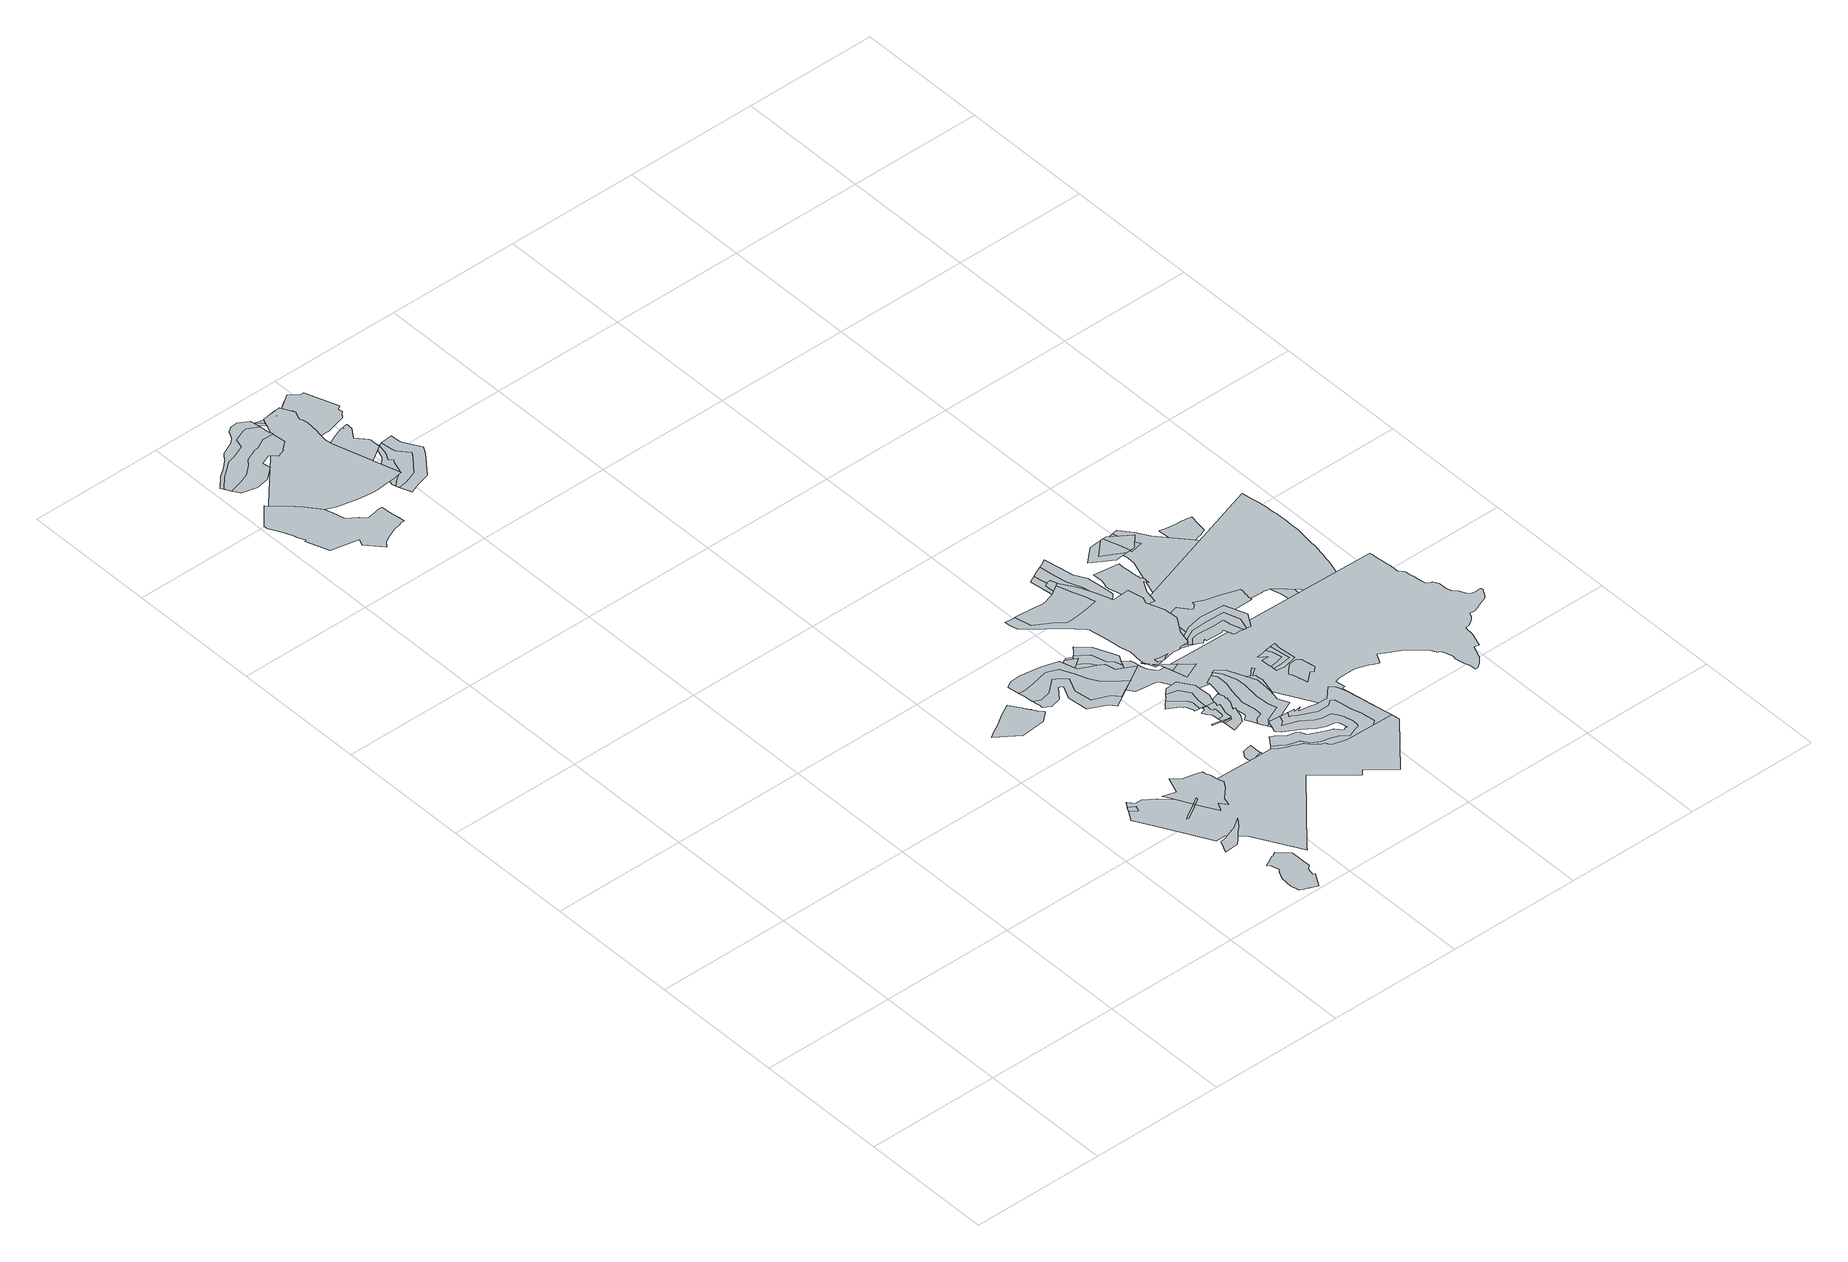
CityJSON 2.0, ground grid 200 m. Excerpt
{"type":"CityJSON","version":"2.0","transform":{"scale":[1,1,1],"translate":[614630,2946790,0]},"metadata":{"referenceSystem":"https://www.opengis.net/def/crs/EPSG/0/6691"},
"CityObjects":{
"object1":{"type":"GenericCityObject","attributes":{"prefecture":"13","disasterType":"1","areaType":"1","zoneNumber":"421002-K006","zoneName":"母島","status":"0"},"geometry":[{"type":"MultiSurface","lod":"1","boundaries":[[[0,1,2,3,4,5,6,7,8,9,10,11,12,13,14,15,16,17,18,19,20,21,22,23,24,25,26,27,28,29,30,31,32,33,34,35,36,37,38,39,40]]]}]},
"object2":{"type":"GenericCityObject","attributes":{"prefecture":"13","disasterType":"1","areaType":"2","zoneNumber":"421002-K006","zoneName":"母島","status":"0"},"geometry":[{"type":"MultiSurface","lod":"1","boundaries":[[[41,42,43,44,45,46,47,48,49,29,50,51,52,53,54,55,56,57,58,59,60,61,62,63,10,64,65,66,67,68]]]}]},
"object3":{"type":"GenericCityObject","attributes":{"prefecture":"13","disasterType":"1","areaType":"2","zoneNumber":"421002-K001","zoneName":"母島","status":"0"},"geometry":[{"type":"MultiSurface","lod":"1","boundaries":[[[69,70,71,72,73,74,75,76,77,78,79,80,81,82,83,84,85,86,87,88,89,90,91,92]]]}]},
"object4":{"type":"GenericCityObject","attributes":{"prefecture":"13","disasterType":"1","areaType":"1","zoneNumber":"421002-K001","zoneName":"母島","status":"0"},"geometry":[{"type":"MultiSurface","lod":"1","boundaries":[[[93,94,95,96,80,81,97,98,99,100,101,102,103,104,105,106,92,69,107,108,109,110,111,112,113,114,115]]]}]},
"object5":{"type":"GenericCityObject","attributes":{"prefecture":"13","disasterType":"2","areaType":"1","zoneNumber":"421002-D001","zoneName":"母島","status":"0"},"geometry":[{"type":"MultiSurface","lod":"1","boundaries":[[[116,117,118,119,120,121,122,123,124,125,126,127,128,129,130,131,132,133,134,135,136,137,138,139,140,141,142,143,144,145,146,147,148,149,150]]]}]},
"object6":{"type":"GenericCityObject","attributes":{"prefecture":"13","disasterType":"2","areaType":"2","zoneNumber":"421002-D002","zoneName":"母島","status":"0"},"geometry":[{"type":"MultiSurface","lod":"1","boundaries":[[[151,152,153,154,155]]]}]},
"object7":{"type":"GenericCityObject","attributes":{"prefecture":"13","disasterType":"1","areaType":"1","zoneNumber":"421002-K012","zoneName":"母島","status":"0"},"geometry":[{"type":"MultiSurface","lod":"1","boundaries":[[[156,157,158,159,160,161,162,163,164,165,166,167,168,169,170,171,172,173,174,175,176,177]]]}]},
"object8":{"type":"GenericCityObject","attributes":{"prefecture":"13","disasterType":"1","areaType":"2","zoneNumber":"421002-K012","zoneName":"母島","status":"0"},"geometry":[{"type":"MultiSurface","lod":"1","boundaries":[[[178,179,180,181,182,161,162,183,184,185,186,187,174,188,189]]]}]},
"object9":{"type":"GenericCityObject","attributes":{"prefecture":"13","disasterType":"1","areaType":"1","zoneNumber":"421002-K013","zoneName":"母島","status":"0"},"geometry":[{"type":"MultiSurface","lod":"1","boundaries":[[[190,191,192,193,194,195,196,197,198,199,200,201]]]}]},
"object10":{"type":"GenericCityObject","attributes":{"prefecture":"13","disasterType":"1","areaType":"2","zoneNumber":"421002-K013","zoneName":"母島","status":"0"},"geometry":[{"type":"MultiSurface","lod":"1","boundaries":[[[191,192,202,203,204,197,205,206,207]]]}]},
"object11":{"type":"GenericCityObject","attributes":{"prefecture":"13","disasterType":"1","areaType":"1","zoneNumber":"421002-K014","zoneName":"母島","status":"0"},"geometry":[{"type":"MultiSurface","lod":"1","boundaries":[[[208,209,210,211,212,213,214,215,216,217,218]]]}]},
"object12":{"type":"GenericCityObject","attributes":{"prefecture":"13","disasterType":"1","areaType":"2","zoneNumber":"421002-K014","zoneName":"母島","status":"0"},"geometry":[{"type":"MultiSurface","lod":"1","boundaries":[[[210,219,220,213,221,222,209]]]}]},
"object13":{"type":"GenericCityObject","attributes":{"prefecture":"13","disasterType":"1","areaType":"1","zoneNumber":"421002-K004","zoneName":"母島","status":"0"},"geometry":[{"type":"MultiSurface","lod":"1","boundaries":[[[223,224,225,226,227,228,229,230,231,232,233,234,235,236,237,238,239,240,241,242,243,244,245,246,247]]]}]},
"object14":{"type":"GenericCityObject","attributes":{"prefecture":"13","disasterType":"1","areaType":"2","zoneNumber":"421002-K002","zoneName":"母島","status":"0"},"geometry":[{"type":"MultiSurface","lod":"1","boundaries":[[[248,249,250,251,252,253]]]}]},
"object15":{"type":"GenericCityObject","attributes":{"prefecture":"13","disasterType":"1","areaType":"1","zoneNumber":"421002-K002","zoneName":"母島","status":"0"},"geometry":[{"type":"MultiSurface","lod":"1","boundaries":[[[254,251,255,256,257,258,259,248,260]]]}]},
"object16":{"type":"GenericCityObject","attributes":{"prefecture":"13","disasterType":"2","areaType":"2","zoneNumber":"421002-D001","zoneName":"母島","status":"0"},"geometry":[{"type":"MultiSurface","lod":"1","boundaries":[[[261,262,263,264,265,266,267,268,269,270,271]]]}]},
"object17":{"type":"GenericCityObject","attributes":{"prefecture":"13","disasterType":"1","areaType":"2","zoneNumber":"421002-K004","zoneName":"母島","status":"0"},"geometry":[{"type":"MultiSurface","lod":"1","boundaries":[[[246,272,273,274,275,276,277,237,238,278,279,280,281,282,245]]]}]},
"object18":{"type":"GenericCityObject","attributes":{"prefecture":"13","disasterType":"1","areaType":"1","zoneNumber":"421002-K007","zoneName":"母島","status":"0"},"geometry":[{"type":"MultiSurface","lod":"1","boundaries":[[[283,284,285,286,287,288,289,290,291,292,293,294,295,296]]]}]},
"object19":{"type":"GenericCityObject","attributes":{"prefecture":"13","disasterType":"1","areaType":"2","zoneNumber":"421002-K007","zoneName":"母島","status":"0"},"geometry":[{"type":"MultiSurface","lod":"1","boundaries":[[[286,287,297,298,299,300,290,291,301,302,303,304]]]}]},
"object20":{"type":"GenericCityObject","attributes":{"prefecture":"13","disasterType":"1","areaType":"2","zoneNumber":"421002-K005","zoneName":"母島","status":"0"},"geometry":[{"type":"MultiSurface","lod":"1","boundaries":[[[305,306,307,308,309,310,311,312,313,314,315,316,317,318,319,320,321,322]]]}]},
"object21":{"type":"GenericCityObject","attributes":{"prefecture":"13","disasterType":"1","areaType":"1","zoneNumber":"421002-K015","zoneName":"母島","status":"0"},"geometry":[{"type":"MultiSurface","lod":"1","boundaries":[[[323,324,325,326,327,328,329,330,331,332,333,334,335,336,337,338,339,340,341,342]]]}]},
"object22":{"type":"GenericCityObject","attributes":{"prefecture":"13","disasterType":"1","areaType":"2","zoneNumber":"421002-K015","zoneName":"母島","status":"0"},"geometry":[{"type":"MultiSurface","lod":"1","boundaries":[[[343,344,345,346,331,332,347,348,349,350,351,352,353,354]]]}]},
"object23":{"type":"GenericCityObject","attributes":{"prefecture":"13","disasterType":"1","areaType":"1","zoneNumber":"421002-K005","zoneName":"母島","status":"0"},"geometry":[{"type":"MultiSurface","lod":"1","boundaries":[[[355,356,357,358,310,311,359,360,361,362,363,364,365,366,367,368,320,321,369,370,371,372,373,374,375,376]]]}]},
"object24":{"type":"GenericCityObject","attributes":{"prefecture":"13","disasterType":"1","areaType":"1","zoneNumber":"421002-K003","zoneName":"母島","status":"0"},"geometry":[{"type":"MultiSurface","lod":"1","boundaries":[[[377,378,379,380,381,382,383,384,385,386,387,388,389,390,391,392,393,394,395,396,397,398,399,400,401,402,403,404]]]}]},
"object25":{"type":"GenericCityObject","attributes":{"prefecture":"13","disasterType":"1","areaType":"2","zoneNumber":"421002-K003","zoneName":"母島","status":"0"},"geometry":[{"type":"MultiSurface","lod":"1","boundaries":[[[405,406,407,408,392,393,409,410,411,412,413,414,401,415,416,417]]]}]},
"object26":{"type":"GenericCityObject","attributes":{"prefecture":"13","disasterType":"2","areaType":"1","zoneNumber":"421002-D002","zoneName":"母島","status":"0"},"geometry":[{"type":"MultiSurface","lod":"1","boundaries":[[[418,419,420,421,422,423,424,425,426,427,428,429,430,431,432,433,434,435,436,437,438,439,440,441,442,443,444,445,446,447,448,449,450,451,452,453,454,455,456]]]}]},
"object27":{"type":"GenericCityObject","attributes":{"prefecture":"13","disasterType":"1","areaType":"2","zoneNumber":"421002-K008","zoneName":"母島","status":"0"},"geometry":[{"type":"MultiSurface","lod":"1","boundaries":[[[457,458,459,460,461,462,463,464,465,466,467,468,469,470,471,472,473,474,475,476,477,478,479,480]]]}]},
"object28":{"type":"GenericCityObject","attributes":{"prefecture":"13","disasterType":"1","areaType":"2","zoneNumber":"421002-K016","zoneName":"母島","status":"0"},"geometry":[{"type":"MultiSurface","lod":"1","boundaries":[[[481,482,483,484,485,486,487,488]]]}]},
"object29":{"type":"GenericCityObject","attributes":{"prefecture":"13","disasterType":"1","areaType":"1","zoneNumber":"421002-K016","zoneName":"母島","status":"0"},"geometry":[{"type":"MultiSurface","lod":"1","boundaries":[[[482,489,490,491,492,493,494,495,485,486,496,497,498,481]]]}]},
"object30":{"type":"GenericCityObject","attributes":{"prefecture":"13","disasterType":"1","areaType":"1","zoneNumber":"421002-K008","zoneName":"母島","status":"0"},"geometry":[{"type":"MultiSurface","lod":"1","boundaries":[[[499,500,501,502,503,461,462,504,505,506,507,508,509,510,511,512,513,514,515,516,473,474,517,518,519,520,521]]]}]},
"object31":{"type":"GenericCityObject","attributes":{"prefecture":"13","disasterType":"2","areaType":"2","zoneNumber":"421002-D003","zoneName":"母島","status":"0"},"geometry":[{"type":"MultiSurface","lod":"1","boundaries":[[[522,523,524,525,526]]]}]},
"object32":{"type":"GenericCityObject","attributes":{"prefecture":"13","disasterType":"1","areaType":"1","zoneNumber":"421002-K021","zoneName":"母島","status":"0"},"geometry":[{"type":"MultiSurface","lod":"1","boundaries":[[[527,528,529,530,531,532,533,534,535,536,537]]]}]},
"object33":{"type":"GenericCityObject","attributes":{"prefecture":"13","disasterType":"1","areaType":"2","zoneNumber":"421002-K021","zoneName":"母島","status":"0"},"geometry":[{"type":"MultiSurface","lod":"1","boundaries":[[[528,538,539,534,535,540,527]]]}]},
"object34":{"type":"GenericCityObject","attributes":{"prefecture":"13","disasterType":"1","areaType":"2","zoneNumber":"421002-K023","zoneName":"母島","status":"0"},"geometry":[{"type":"MultiSurface","lod":"1","boundaries":[[[541,542,543,544,545,546,547,548,549,550,551,552,553,554]]]}]},
"object35":{"type":"GenericCityObject","attributes":{"prefecture":"13","disasterType":"1","areaType":"2","zoneNumber":"421002-K009","zoneName":"母島","status":"0"},"geometry":[{"type":"MultiSurface","lod":"1","boundaries":[[[555,556,557,558,559,560,561,562,563,564,565,566,567]]]}]},
"object36":{"type":"GenericCityObject","attributes":{"prefecture":"13","disasterType":"1","areaType":"1","zoneNumber":"421002-K023","zoneName":"母島","status":"0"},"geometry":[{"type":"MultiSurface","lod":"1","boundaries":[[[568,569,570,571,572,573,574,575,551,552,576,577,578,579,580,544,545,581,582,583]]]}]},
"object37":{"type":"GenericCityObject","attributes":{"prefecture":"13","disasterType":"1","areaType":"1","zoneNumber":"421002-K009","zoneName":"母島","status":"0"},"geometry":[{"type":"MultiSurface","lod":"1","boundaries":[[[560,561,584,585,586,587,588,567,589,590,591,592,593,594]]]}]},
"object38":{"type":"GenericCityObject","attributes":{"prefecture":"13","disasterType":"1","areaType":"2","zoneNumber":"421002-K022","zoneName":"母島","status":"0"},"geometry":[{"type":"MultiSurface","lod":"1","boundaries":[[[595,551,596,597,598,599,600,601,602,603,604,605,606,528,607,608,609,610,611,612,613,614,615,616,617,618]]]}]},
"object39":{"type":"GenericCityObject","attributes":{"prefecture":"13","disasterType":"1","areaType":"1","zoneNumber":"421002-K022","zoneName":"母島","status":"0"},"geometry":[{"type":"MultiSurface","lod":"1","boundaries":[[[619,620,621,622,623,624,625,626,528,607,627,628,629,630,631,632,633,634,635,636,637,616,638,595,551,639,640,641,642]]]}]},
"object40":{"type":"GenericCityObject","attributes":{"prefecture":"13","disasterType":"1","areaType":"2","zoneNumber":"421002-K017","zoneName":"母島","status":"0"},"geometry":[{"type":"MultiSurface","lod":"1","boundaries":[[[643,644,645,646,647,648,649,650,651,652,653,654,655,656,657,658,659,660,661,662,663,664,665,666,667,668,669,670,671,672,673,674,675,676,677,678,679,680,681,682,683,684,685,686,687,688,689,690,691,692,693,694,695,696]]]}]},
"object41":{"type":"GenericCityObject","attributes":{"prefecture":"13","disasterType":"1","areaType":"1","zoneNumber":"421002-K017","zoneName":"母島","status":"0"},"geometry":[{"type":"MultiSurface","lod":"1","boundaries":[[[697,698,699,700,701,702,703,704,649,650,705,706,707,708,709,710,711,712,713,714,715,716,717,718,719,720,721,722,723,724,725,726,727,728,729,730,731,732,733,734,675,735,736,737,738,739,740,741,742,743,744,745,746,747,748,749,750,751,752,753,754,755,756]]]}]},
"object42":{"type":"GenericCityObject","attributes":{"prefecture":"13","disasterType":"1","areaType":"2","zoneNumber":"421002-K018","zoneName":"母島","status":"0"},"geometry":[{"type":"MultiSurface","lod":"1","boundaries":[[[757,758,759,760,761,762,763,764,765,766,767,768,769,770,771,772,773,774,775,776,777,778,779]]]}]},
"object43":{"type":"GenericCityObject","attributes":{"prefecture":"13","disasterType":"1","areaType":"2","zoneNumber":"421002-K029","zoneName":"母島","status":"0"},"geometry":[{"type":"MultiSurface","lod":"1","boundaries":[[[780,781,782,783,784,785,786,787,788,789,790,791,792]]]}]},
"object44":{"type":"GenericCityObject","attributes":{"prefecture":"13","disasterType":"1","areaType":"1","zoneNumber":"421002-K029","zoneName":"母島","status":"0"},"geometry":[{"type":"MultiSurface","lod":"1","boundaries":[[[780,781,782,793,794,795,796,797,793,785,786,787,788,789,790,798,799]]]}]},
"object45":{"type":"GenericCityObject","attributes":{"prefecture":"13","disasterType":"1","areaType":"1","zoneNumber":"421002-K018","zoneName":"母島","status":"0"},"geometry":[{"type":"MultiSurface","lod":"1","boundaries":[[[800,801,802,803,765,766,804,805,806,807,808,809,810,811,812,813,814,815,816,776,777,817,818,819,820,821,822]]]}]},
"object46":{"type":"GenericCityObject","attributes":{"prefecture":"13","disasterType":"1","areaType":"2","zoneNumber":"421002-K010","zoneName":"-","status":"0"},"geometry":[{"type":"MultiSurface","lod":"1","boundaries":[[[823,824,825,826,827,828,829,830,831]]]}]},
"object47":{"type":"GenericCityObject","attributes":{"prefecture":"13","disasterType":"1","areaType":"2","zoneNumber":"421002-K010","zoneName":"-","status":"0"},"geometry":[{"type":"MultiSurface","lod":"1","boundaries":[[[832,833,834,835,836,837,838,839,840,841,842,843,844,845,846,847,848,849,850,851]]]}]},
"object48":{"type":"GenericCityObject","attributes":{"prefecture":"13","disasterType":"1","areaType":"1","zoneNumber":"421002-K010","zoneName":"-","status":"0"},"geometry":[{"type":"MultiSurface","lod":"1","boundaries":[[[852,853,854,855,830,831,856,857,858,859,860,861,862,863,864,865,866,867,868,869,870,871,872,873,874,851,832,833,834,835,836,837,875,876,877,878,879,880,881,882,883,884,885,886,887,888,889,890,891]]]}]},
"object49":{"type":"GenericCityObject","attributes":{"prefecture":"13","disasterType":"1","areaType":"1","zoneNumber":"421002-K019","zoneName":"母島","status":"0"},"geometry":[{"type":"MultiSurface","lod":"1","boundaries":[[[892,893,894,895,896,897,898,899,900,901,902,903,904,905,906,907]]]}]},
"object50":{"type":"GenericCityObject","attributes":{"prefecture":"13","disasterType":"1","areaType":"2","zoneNumber":"421002-K019","zoneName":"母島","status":"0"},"geometry":[{"type":"MultiSurface","lod":"1","boundaries":[[[908,909,910,911,912,913,914,915,904,916,917]]]}]},
"object51":{"type":"GenericCityObject","attributes":{"prefecture":"13","disasterType":"1","areaType":"2","zoneNumber":"421002-K020","zoneName":"母島","status":"0"},"geometry":[{"type":"MultiSurface","lod":"1","boundaries":[[[909,918,919,920,921,922,923,924]]]}]},
"object52":{"type":"GenericCityObject","attributes":{"prefecture":"13","disasterType":"1","areaType":"1","zoneNumber":"421002-K020","zoneName":"母島","status":"0"},"geometry":[{"type":"MultiSurface","lod":"1","boundaries":[[[909,925,926,927,928,929,930,920,921,931,932,924]]]}]},
"object53":{"type":"GenericCityObject","attributes":{"prefecture":"13","disasterType":"2","areaType":"2","zoneNumber":"421002-D004","zoneName":"母島","status":"0"},"geometry":[{"type":"MultiSurface","lod":"1","boundaries":[[[933,934,935,936,937,938,939,940,941,942,943,944,945]]]}]},
"object54":{"type":"GenericCityObject","attributes":{"prefecture":"13","disasterType":"1","areaType":"2","zoneNumber":"421002-K011","zoneName":"母島","status":"0"},"geometry":[{"type":"MultiSurface","lod":"1","boundaries":[[[946,947,948,949,950,951,952,953,954,955,956,957,958,959,960,961]]]}]},
"object55":{"type":"GenericCityObject","attributes":{"prefecture":"13","disasterType":"1","areaType":"1","zoneNumber":"421002-K011","zoneName":"母島","status":"0"},"geometry":[{"type":"MultiSurface","lod":"1","boundaries":[[[962,963,964,965,966,967,968,969,961,946,970,971,972,973,974,975,976,977,978,979,980,953,954,981]]]}]},
"object56":{"type":"GenericCityObject","attributes":{"prefecture":"13","disasterType":"1","areaType":"1","zoneNumber":"421002-K024","zoneName":"母島","status":"0"},"geometry":[{"type":"MultiSurface","lod":"1","boundaries":[[[982,983,984,985,986,987,988,989,990,991,992,993,994,995,996,997,998,999,1000,1001]]]}]},
"object57":{"type":"GenericCityObject","attributes":{"prefecture":"13","disasterType":"1","areaType":"2","zoneNumber":"421002-K024","zoneName":"母島","status":"0"},"geometry":[{"type":"MultiSurface","lod":"1","boundaries":[[[991,992,1002,1003,1004,985,1005,1006,1007,1008]]]}]},
"object58":{"type":"GenericCityObject","attributes":{"prefecture":"13","disasterType":"1","areaType":"2","zoneNumber":"421002-K025","zoneName":"母島","status":"0"},"geometry":[{"type":"MultiSurface","lod":"1","boundaries":[[[1009,1010,1011,1012,1013,1014,1015,1016,1017,1018,1019,1020,1021]]]}]},
"object59":{"type":"GenericCityObject","attributes":{"prefecture":"13","disasterType":"1","areaType":"1","zoneNumber":"421002-K025","zoneName":"母島","status":"0"},"geometry":[{"type":"MultiSurface","lod":"1","boundaries":[[[1022,1011,1012,1023,1024,1025,1026,1027,1028,1029,1017,1018,1030,1031,1032,1033]]]}]},
"object60":{"type":"GenericCityObject","attributes":{"prefecture":"13","disasterType":"1","areaType":"2","zoneNumber":"421002-K027","zoneName":"母島","status":"0"},"geometry":[{"type":"MultiSurface","lod":"1","boundaries":[[[1034,1035,1036,1037,1038,1039,1040,1041,1042,1043,1044,1045,1046,1047]]]}]},
"object61":{"type":"GenericCityObject","attributes":{"prefecture":"13","disasterType":"1","areaType":"1","zoneNumber":"421002-K027","zoneName":"母島","status":"0"},"geometry":[{"type":"MultiSurface","lod":"1","boundaries":[[[1048,1049,1050,1051,1052,1038,1053,1054,1055,1056,1057,1058,1059,1060,1061,1062,1044,1063,1064,1065,1066]]]}]},
"object62":{"type":"GenericCityObject","attributes":{"prefecture":"13","disasterType":"1","areaType":"1","zoneNumber":"421002-K030","zoneName":"母島","status":"0"},"geometry":[{"type":"MultiSurface","lod":"1","boundaries":[[[1067,1068,1069,1070,1071,1072,1073,1074,1075,1076,1077,1078,1079,1080,1081,1082,1083,1084,1085,1086,1087,1088,1089,1090,1091,1092,1093,1094,1095,1096,1097]]]}]},
"object63":{"type":"GenericCityObject","attributes":{"prefecture":"13","disasterType":"1","areaType":"2","zoneNumber":"421002-K030","zoneName":"母島","status":"0"},"geometry":[{"type":"MultiSurface","lod":"1","boundaries":[[[1098,1099,1092,1093,1100,1101,1102,1103,1083,1104,1105]]]}]},
"object64":{"type":"GenericCityObject","attributes":{"prefecture":"13","disasterType":"2","areaType":"1","zoneNumber":"421002-D003","zoneName":"母島","status":"0"},"geometry":[{"type":"MultiSurface","lod":"1","boundaries":[[[1106,1107,1108,1109,1110,1111,1112,1113,1114,1115,1116,1117,1118,1119,1120,1121,1122,1123,1124,1125,1126,1127,1128,1129,1130,1131,1132,1133,1134,1135,1136,1137,1138,1139,1140,1141,1142,1143,1144,1145,1146,1147,1148,1149,1150,1151,1152,1153,1154,1155,1156,1157,1158,1159,1160,1161,1162,1163,1164,1165,1166,1167,1168,1169,1170,1171,1172,1173,1174,1175,1176,1177,1178,1179,1180,1181,1182,1183,1184,1185,1186,1187,1188,1189,1190,1191,1192,1193,1194,1195,1196,1197,1198,1199,1200,1201,1202,1203,1204,1205,1206,1207,1208,1209,1210,1211,1212,558,1213,1214,1215,1216,1217,1218,1219,1220,1221,1222,1223,1224,1225,1226,1227,1228,1229,1230,1231,1232,1233,423]]]}]},
"object65":{"type":"GenericCityObject","attributes":{"prefecture":"13","disasterType":"1","areaType":"1","zoneNumber":"421002-K028","zoneName":"母島","status":"0"},"geometry":[{"type":"MultiSurface","lod":"1","boundaries":[[[1234,1235,1236,1237,1238,1239,1240,1241,1242,1243,1244,1245,1246,1247,1248,1249,1250,1251,1252,1253,1254]]]}]},
"object66":{"type":"GenericCityObject","attributes":{"prefecture":"13","disasterType":"1","areaType":"2","zoneNumber":"421002-K031","zoneName":"母島","status":"0"},"geometry":[{"type":"MultiSurface","lod":"1","boundaries":[[[1255,1256,1257,1258,1259,1260,1261]]]}]},
"object67":{"type":"GenericCityObject","attributes":{"prefecture":"13","disasterType":"1","areaType":"1","zoneNumber":"421002-K031","zoneName":"母島","status":"0"},"geometry":[{"type":"MultiSurface","lod":"1","boundaries":[[[1262,1261,1263,1264,1265,1266,1258,1267,1268,1269,1270,1271,1272]]]}]},
"object68":{"type":"GenericCityObject","attributes":{"prefecture":"13","disasterType":"2","areaType":"1","zoneNumber":"421002-D004","zoneName":"母島","status":"0"},"geometry":[{"type":"MultiSurface","lod":"1","boundaries":[[[1273,1274,1275,1276,1277,1278,1279,1280,1281,1282,1283,1284,1285,1286,1287,1288,1289,1290,1291,1292,1293,1294,1295,1296,1297,1298,1299,1300,1301,1302,1303,1304,1305,1306,1307,1308,1309,1310,1311,1312,1313,1314,1315,1316,1317,1318,1319,1320,1321,1322,1323,1324,1325,1326,1327,1328,1329,1330,1331,1332,1333,1334,1335,1336,1337,1338,1339,1340,1341,1342,1343,1344,1345]]]}]},
"object69":{"type":"GenericCityObject","attributes":{"prefecture":"13","disasterType":"2","areaType":"2","zoneNumber":"421002-D005","zoneName":"母島","status":"0"},"geometry":[{"type":"MultiSurface","lod":"1","boundaries":[[[1346,1347,1348,1349,1350,1351,1352]]]}]},
"object70":{"type":"GenericCityObject","attributes":{"prefecture":"13","disasterType":"1","areaType":"2","zoneNumber":"421002-K026","zoneName":"母島","status":"0"},"geometry":[{"type":"MultiSurface","lod":"1","boundaries":[[[1353,1354,1355,1356,1357,1358,1359,1360,1361,1362,1363,1364,1365,1366,1367,1368,1369,1370,1371,1372,1373,1374,1375,1376,1377,1378,1379,1380,1381,1382,1383,1384,1385,1386,1387,1388,1389,1390,1391,1392,1393,1394]]]}]},
"object71":{"type":"GenericCityObject","attributes":{"prefecture":"13","disasterType":"2","areaType":"1","zoneNumber":"421002-D005","zoneName":"母島","status":"0"},"geometry":[{"type":"MultiSurface","lod":"1","boundaries":[[[1048,1395,1396,1397,1398,1399,1400,1401,1402,1336,1337,1338,1403,1404,1405,1406,1407,1408,1409,1410,1411,1412,1413,1414,1415,1416,1417,1418,1419,1420,1421,1422]]]}]},
"object72":{"type":"GenericCityObject","attributes":{"prefecture":"13","disasterType":"1","areaType":"1","zoneNumber":"421002-K032","zoneName":"母島","status":"0"},"geometry":[{"type":"MultiSurface","lod":"1","boundaries":[[[1423,1424,1425,1426,1427,1428,1429,1430,1431,1432,1433,1434,1435,1436,1437]]]}]},
"object73":{"type":"GenericCityObject","attributes":{"prefecture":"13","disasterType":"1","areaType":"2","zoneNumber":"421002-K032","zoneName":"母島","status":"0"},"geometry":[{"type":"MultiSurface","lod":"1","boundaries":[[[1432,1438,1439,1440,1425,1441,1442,1443,1444,1445]]]}]},
"object74":{"type":"GenericCityObject","attributes":{"prefecture":"13","disasterType":"1","areaType":"1","zoneNumber":"421002-K033","zoneName":"母島","status":"0"},"geometry":[{"type":"MultiSurface","lod":"1","boundaries":[[[1446,1435,1447,1448,1449,1450,1451,1452,1453,1454,1455,1456,1457,1458,1459,1460,1461]]]}]}
},
"vertices":[
[97,1269,0],[102,1276,0],[110,1281,0],[126,1288,0],[136,1290,0],[137,1290,0],[141,1292,0],[142,1292,0],[147,1292,0],[146,1299,0],[145,1306,0],[143,1320,0],[143,1325,0],[142,1330,0],[136,1330,0],[131,1329,0],[116,1326,0],[110,1332,0],[108,1334,0],[93,1345,0],[89,1363,0],[85,1375,0],[69,1396,0],[61,1404,0],[48,1415,0],[35,1427,0],[33,1430,0],[30,1427,0],[26,1422,0],[17,1412,0],[12,1407,0],[7,1401,0],[7,1395,0],[16,1379,0],[23,1362,0],[24,1357,0],[29,1346,0],[27,1345,0],[39,1311,0],[81,1302,0],[76,1292,0],
[96,1320,0],[77,1335,0],[72,1358,0],[69,1367,0],[56,1385,0],[49,1391,0],[36,1402,0],[23,1414,0],[20,1416,0],[13,1408,0],[14,1404,0],[25,1390,0],[35,1375,0],[39,1370,0],[48,1356,0],[48,1351,0],[56,1322,0],[88,1310,0],[86,1304,0],[105,1286,0],[136,1293,0],[141,1298,0],[146,1300,0],[144,1312,0],[139,1311,0],[134,1311,0],[111,1308,0],[98,1318,0],
[130,1535,0],[129,1547,0],[113,1556,0],[106,1555,0],[90,1548,0],[86,1534,0],[67,1526,0],[54,1522,0],[42,1512,0],[31,1504,0],[16,1488,0],[18,1484,0],[20,1480,0],[21,1479,0],[40,1484,0],[55,1490,0],[69,1502,0],[75,1510,0],[93,1518,0],[100,1519,0],[114,1526,0],[115,1527,0],[132,1526,0],[131,1531,0],
[51,1526,0],[39,1516,0],[29,1509,0],[13,1492,0],[27,1468,0],[50,1462,0],[69,1466,0],[87,1480,0],[85,1492,0],[101,1499,0],[110,1490,0],[122,1494,0],[122,1496,0],[134,1506,0],[128,1553,0],[127,1560,0],[127,1563,0],[112,1572,0],[101,1571,0],[93,1566,0],[88,1555,0],[81,1548,0],[61,1539,0],
[125,1363,0],[131,1362,0],[141,1360,0],[151,1359,0],[162,1359,0],[172,1360,0],[183,1361,0],[193,1362,0],[203,1364,0],[205,1364,0],[175,1464,0],[174,1474,0],[176,1488,0],[177,1494,0],[179,1514,0],[177,1522,0],[176,1525,0],[176,1527,0],[178,1531,0],[181,1540,0],[171,1559,0],[142,1555,0],[133,1534,0],[130,1526,0],[24,1413,0],[29,1409,0],[37,1403,0],[45,1396,0],[54,1390,0],[62,1385,0],[72,1380,0],[81,1376,0],[91,1372,0],[100,1369,0],[106,1367,0],
[476,263,0],[480,271,0],[470,277,0],[468,274,0],[466,270,0],
[561,26,0],[564,38,0],[569,42,0],[569,74,0],[553,89,0],[548,86,0],[544,85,0],[538,82,0],[535,80,0],[529,77,0],[533,74,0],[536,60,0],[533,58,0],[527,46,0],[526,28,0],[529,15,0],[533,13,0],[538,11,0],[540,10,0],[546,7,0],[552,4,0],[564,25,0],
[543,37,0],[554,45,0],[559,47,0],[561,74,0],[549,87,0],[552,74,0],[550,52,0],[545,50,0],[538,40,0],[540,27,0],[541,9,0],[549,26,0],
[534,139,0],[542,148,0],[544,150,0],[552,157,0],[561,169,0],[546,159,0],[542,157,0],[536,155,0],[524,151,0],[515,149,0],[507,131,0],[527,132,0],
[546,152,0],[543,157,0],[541,157,0],[532,154,0],[522,142,0],[540,145,0],
[523,215,0],[534,222,0],[534,223,0],[547,230,0],[547,233,0],[533,224,0],[520,216,0],[518,215,0],[512,211,0],[514,210,0],[520,214,0],
[539,225,0],[538,227,0],[527,221,0],[530,220,0],
[217,1420,0],[217,1421,0],[217,1426,0],[217,1431,0],[217,1436,0],[216,1439,0],[203,1454,0],[214,1469,0],[214,1475,0],[214,1477,0],[214,1479,0],[203,1477,0],[190,1472,0],[181,1468,0],[168,1462,0],[162,1460,0],[153,1456,0],[141,1450,0],[129,1440,0],[166,1432,0],[171,1411,0],[189,1402,0],[202,1410,0],[205,1412,0],[212,1417,0],
[150,1552,0],[129,1557,0],[145,1540,0],[149,1539,0],[154,1538,0],[158,1549,0],
[137,1543,0],[157,1537,0],[162,1535,0],[180,1541,0],[180,1543,0],[161,1548,0],[121,1559,0],
[147,1536,0],[147,1522,0],[142,1502,0],[141,1496,0],[169,1490,0],[171,1495,0],[175,1515,0],[175,1539,0],[164,1558,0],[160,1558,0],[150,1556,0],
[208,1414,0],[204,1431,0],[190,1447,0],[206,1475,0],[186,1469,0],[173,1465,0],[162,1459,0],[165,1456,0],[179,1439,0],[188,1422,0],[199,1409,0],
[513,483,0],[512,485,0],[507,491,0],[497,506,0],[496,508,0],[485,524,0],[469,515,0],[457,507,0],[454,505,0],[438,496,0],[434,493,0],[430,491,0],[462,467,0],[499,471,0],
[493,512,0],[479,501,0],[469,492,0],[460,509,0],[446,500,0],[466,480,0],[490,485,0],[503,498,0],
[216,1353,0],[236,1377,0],[240,1384,0],[227,1400,0],[225,1406,0],[223,1423,0],[221,1422,0],[219,1422,0],[215,1404,0],[209,1394,0],[214,1388,0],[212,1385,0],[206,1367,0],[190,1356,0],[183,1349,0],[183,1348,0],[184,1344,0],[197,1346,0],
[586,265,0],[577,268,0],[558,272,0],[546,283,0],[536,258,0],[517,264,0],[519,260,0],[522,255,0],[537,227,0],[539,223,0],[555,195,0],[561,208,0],[570,197,0],[573,209,0],[588,224,0],[594,234,0],[592,240,0],[591,245,0],[589,255,0],[587,260,0],
[562,255,0],[551,265,0],[544,243,0],[526,248,0],[541,220,0],[552,225,0],[561,229,0],[568,231,0],[585,236,0],[584,239,0],[583,243,0],[581,251,0],
[243,1410,0],[242,1425,0],[235,1424,0],[232,1424,0],[213,1421,0],[206,1402,0],[196,1391,0],[195,1391,0],[191,1392,0],[191,1391,0],[192,1390,0],[198,1378,0],[184,1365,0],[181,1354,0],[187,1336,0],[188,1334,0],[191,1327,0],[206,1333,0],[226,1338,0],[252,1372,0],[258,1382,0],[244,1406,0],
[219,1492,0],[219,1493,0],[220,1494,0],[223,1498,0],[224,1499,0],[226,1501,0],[225,1507,0],[231,1511,0],[213,1560,0],[209,1560,0],[205,1562,0],[203,1563,0],[201,1565,0],[195,1571,0],[191,1568,0],[162,1549,0],[158,1546,0],[134,1531,0],[131,1530,0],[120,1531,0],[125,1517,0],[119,1494,0],[152,1484,0],[158,1484,0],[167,1484,0],[179,1484,0],[183,1484,0],[189,1484,0],
[208,1509,0],[213,1516,0],[197,1556,0],[184,1564,0],[154,1544,0],[163,1537,0],[160,1528,0],[164,1513,0],[159,1490,0],[161,1484,0],[170,1484,0],[189,1487,0],[209,1491,0],
[590,70,0],[680,175,0],[734,128,0],[741,136,0],[777,104,0],[840,178,0],[838,190,0],[767,191,0],[761,192,0],[746,196,0],[741,199,0],[740,201,0],[740,203,0],[738,205,0],[733,207,0],[731,209,0],[728,211,0],[723,217,0],[718,222,0],[711,225,0],[705,228,0],[699,230,0],[685,237,0],[680,241,0],[543,244,0],[524,250,0],[509,264,0],[493,276,0],[483,276,0],[475,285,0],[457,255,0],[464,243,0],[468,235,0],[479,215,0],[512,155,0],[528,155,0],[530,152,0],[548,136,0],[587,66,0],
[563,539,0],[537,533,0],[521,530,0],[511,531,0],[512,527,0],[513,522,0],[514,509,0],[524,503,0],[540,507,0],[560,524,0],[569,519,0],[578,510,0],[568,488,0],[572,462,0],[596,452,0],[605,441,0],[626,453,0],[631,456,0],[634,457,0],[616,470,0],[602,483,0],[595,496,0],[588,515,0],[580,532,0],
[666,233,0],[666,237,0],[666,245,0],[652,241,0],[647,236,0],[647,231,0],[652,230,0],[666,231,0],
[665,253,0],[665,258,0],[665,263,0],[651,260,0],[645,252,0],[645,246,0],[646,242,0],[648,226,0],[653,221,0],[667,219,0],
[590,544,0],[566,551,0],[534,556,0],[518,555,0],[509,549,0],[515,502,0],[516,496,0],[516,492,0],[526,485,0],[542,489,0],[556,507,0],[559,506,0],[563,504,0],[553,483,0],[556,452,0],[582,440,0],[589,431,0],[598,436,0],[659,472,0],[633,486,0],[630,501,0],[624,505,0],[598,518,0],
[594,520,0],[612,532,0],[596,541,0],[591,537,0],[586,534,0],
[673,322,0],[669,323,0],[664,324,0],[655,326,0],[655,324,0],[656,324,0],[665,322,0],[669,321,0],[670,321,0],[680,319,0],[680,320,0],
[668,323,0],[668,321,0],[672,320,0],
[676,388,0],[666,403,0],[650,407,0],[648,406,0],[645,402,0],[641,398,0],[654,387,0],[661,380,0],[665,372,0],[664,359,0],[667,359,0],[671,358,0],[672,358,0],[673,372,0],
[645,486,0],[642,497,0],[634,505,0],[628,527,0],[610,540,0],[605,533,0],[601,528,0],[600,527,0],[615,517,0],[625,501,0],[632,486,0],[643,481,0],[645,485,0],
[631,387,0],[648,377,0],[650,374,0],[652,373,0],[656,362,0],[656,361,0],[656,360,0],[661,359,0],[685,356,0],[690,371,0],[689,396,0],[675,417,0],[657,415,0],[636,393,0],[634,390,0],[631,388,0],
[591,517,0],[605,508,0],[617,498,0],[624,476,0],[640,476,0],[649,493,0],[654,502,0],[649,513,0],[639,536,0],[622,553,0],[616,546,0],
[667,361,0],[667,357,0],[674,356,0],[673,348,0],[675,346,0],[677,346,0],[678,346,0],[678,343,0],[678,333,0],[676,329,0],[674,328,0],[668,328,0],[669,320,0],[669,317,0],[680,317,0],[683,322,0],[683,332,0],[687,343,0],[688,348,0],[683,348,0],[685,352,0],[686,360,0],[679,358,0],[667,362,0],
[662,347,0],[663,345,0],[664,344,0],[665,343,0],[667,340,0],[668,338,0],[668,334,0],[668,331,0],[670,299,0],[688,305,0],[693,314,0],[698,330,0],[694,330,0],[701,343,0],[702,351,0],[704,351,0],[701,352,0],[702,357,0],[699,365,0],[668,373,0],[667,354,0],[667,353,0],[660,351,0],[660,350,0],
[766,259,0],[748,267,0],[741,272,0],[738,272,0],[739,275,0],[742,280,0],[738,280,0],[735,280,0],[730,281,0],[729,277,0],[726,271,0],[720,266,0],[742,259,0],[758,247,0],[768,243,0],[782,242,0],[783,240,0],[784,239,0],[791,227,0],[794,213,0],[793,203,0],[791,201,0],[784,199,0],[772,194,0],[761,203,0],[751,207,0],[737,210,0],[725,217,0],[718,228,0],[701,233,0],[692,240,0],[683,245,0],[677,237,0],[672,231,0],[683,224,0],[689,215,0],[701,204,0],[714,197,0],[724,187,0],[742,186,0],[754,183,0],[754,182,0],[769,177,0],[769,178,0],[791,182,0],[806,190,0],[813,195,0],[814,196,0],[811,218,0],[807,232,0],[803,259,0],[798,262,0],[790,256,0],[773,256,0],
[813,283,0],[797,267,0],[779,268,0],[772,270,0],[753,273,0],[761,277,0],[749,275,0],[752,279,0],[723,281,0],[717,282,0],[713,282,0],[712,282,0],[709,271,0],[706,265,0],[707,263,0],[712,257,0],[732,245,0],[749,233,0],[761,228,0],[772,226,0],[773,226,0],[778,223,0],[781,209,0],[780,209,0],[779,211,0],[774,208,0],[765,218,0],[758,220,0],[746,226,0],[733,232,0],[729,241,0],[727,242,0],[725,244,0],[711,247,0],[700,257,0],[694,260,0],[692,257,0],[688,252,0],[672,230,0],[663,220,0],[676,210,0],[678,200,0],[686,182,0],[704,178,0],[712,167,0],[731,164,0],[746,159,0],[746,158,0],[766,154,0],[766,155,0],[801,156,0],[827,175,0],[828,174,0],[837,186,0],[838,188,0],[838,189,0],[832,223,0],[829,239,0],[824,265,0],[820,277,0],
[714,286,0],[738,296,0],[734,310,0],[733,330,0],[736,354,0],[736,370,0],[729,390,0],[721,400,0],[721,399,0],[717,397,0],[721,389,0],[721,372,0],[717,357,0],[712,332,0],[716,312,0],[715,300,0],[707,297,0],[705,296,0],[700,289,0],[703,283,0],[705,280,0],[706,277,0],[714,283,0],
[694,445,0],[692,447,0],[678,459,0],[677,459,0],[676,459,0],[677,458,0],[679,455,0],[681,453,0],[682,449,0],[683,445,0],[684,443,0],[686,436,0],[699,441,0],
[672,465,0],[669,469,0],[666,473,0],[666,472,0],[668,469,0],[692,415,0],[717,426,0],
[754,352,0],[748,367,0],[737,391,0],[725,402,0],[711,394,0],[703,389,0],[705,387,0],[703,375,0],[700,359,0],[696,334,0],[699,313,0],[698,309,0],[698,310,0],[696,309,0],[692,305,0],[695,300,0],[696,297,0],[711,268,0],[721,272,0],[721,276,0],[757,293,0],[749,308,0],[753,328,0],
[693,459,0],[696,462,0],[702,464,0],[699,464,0],[693,465,0],[683,467,0],[683,461,0],[689,458,0],[690,459,0],
[673,649,0],[666,645,0],[660,643,0],[654,641,0],[648,640,0],[637,641,0],[603,644,0],[609,619,0],[637,602,0],[647,593,0],[654,593,0],[664,594,0],[671,595,0],[680,596,0],[690,598,0],[699,600,0],[700,600,0],[696,617,0],[690,632,0],[683,655,0],
[672,463,0],[675,455,0],[682,457,0],[684,457,0],[699,460,0],[710,462,0],[719,461,0],[724,464,0],[737,464,0],[742,485,0],[757,509,0],[755,531,0],[746,556,0],[750,565,0],[745,588,0],[723,587,0],[719,587,0],[716,597,0],[710,614,0],[704,630,0],[700,637,0],[691,652,0],[687,658,0],[595,644,0],[593,645,0],[588,645,0],[589,635,0],[592,625,0],[618,602,0],[630,593,0],[636,587,0],[657,567,0],[659,564,0],[664,534,0],[666,517,0],[666,513,0],[670,498,0],[668,477,0],[668,475,0],[668,473,0],
[760,349,0],[759,355,0],[759,360,0],[752,364,0],[747,367,0],[729,378,0],[729,368,0],[726,357,0],[724,335,0],[724,317,0],[727,317,0],[734,316,0],[741,316,0],[746,315,0],[750,315,0],[755,329,0],
[752,351,0],[750,359,0],[751,364,0],[746,368,0],[743,369,0],[742,362,0],[742,353,0],[741,332,0],[745,315,0],[748,330,0],
[752,360,0],[752,363,0],[751,362,0],[748,359,0],[746,358,0],[746,356,0],[749,358,0],
[759,365,0],[762,367,0],[767,371,0],[764,374,0],[760,370,0],[757,367,0],[741,353,0],[740,352,0],
[674,643,0],[681,625,0],[686,606,0],[694,587,0],[698,572,0],[718,579,0],[707,591,0],[705,612,0],[700,631,0],[690,649,0],[684,668,0],[680,667,0],[673,664,0],
[714,584,0],[713,595,0],[709,613,0],[706,631,0],[697,652,0],[694,671,0],[691,695,0],[682,691,0],[676,688,0],[674,687,0],[678,663,0],[682,646,0],[692,625,0],[698,609,0],[706,593,0],[711,581,0],
[666,660,0],[667,657,0],[668,646,0],[670,642,0],[681,619,0],[689,607,0],[695,589,0],[707,577,0],[719,589,0],[723,593,0],[726,596,0],[726,600,0],[725,617,0],[722,639,0],[712,657,0],[709,678,0],[704,702,0],[699,699,0],[695,697,0],[664,682,0],
[796,339,0],[792,335,0],[795,326,0],[797,318,0],[799,312,0],[800,307,0],[814,320,0],[819,317,0],[826,324,0],[825,330,0],[824,334,0],[823,339,0],[823,343,0],[822,345,0],[820,345,0],[819,346,0],[819,347,0],[818,348,0],[818,349,0],[805,348,0],
[812,331,0],[807,328,0],[797,319,0],[799,313,0],[810,324,0],[816,324,0],[825,329,0],
[810,381,0],[809,389,0],[806,388,0],[803,388,0],[800,387,0],[804,380,0],[807,364,0],[796,361,0],[785,360,0],[785,357,0],[785,355,0],[797,355,0],[813,358,0],
[817,390,0],[794,386,0],[784,385,0],[789,380,0],[796,376,0],[792,376,0],[784,376,0],[784,366,0],[785,350,0],[798,348,0],[818,353,0],[816,381,0],
[781,478,0],[756,477,0],[741,470,0],[734,461,0],[738,458,0],[745,466,0],[756,468,0],[781,466,0],[798,467,0],[800,454,0],[806,436,0],[810,436,0],[815,454,0],[808,477,0],
[781,490,0],[756,485,0],[736,474,0],[729,464,0],[733,462,0],[742,455,0],[745,453,0],[750,450,0],[756,455,0],[756,451,0],[781,450,0],[785,453,0],[790,438,0],[793,437,0],[800,437,0],[815,435,0],[816,435,0],[829,455,0],[817,487,0],
[733,624,0],[732,622,0],[731,617,0],[729,613,0],[729,609,0],[729,606,0],[730,603,0],[732,597,0],[733,593,0],[734,588,0],[735,586,0],[735,585,0],[736,575,0],[736,568,0],[735,553,0],[738,553,0],[745,552,0],[752,552,0],[757,551,0],[761,571,0],[771,589,0],[775,583,0],[775,595,0],[773,595,0],[771,606,0],[771,612,0],[771,616,0],[770,624,0],[770,627,0],[770,634,0],[732,639,0],
[757,595,0],[757,607,0],[741,627,0],[739,595,0],[746,574,0],[744,552,0],[750,552,0],[751,573,0],
[824,269,0],[829,270,0],[827,285,0],[830,285,0],[832,286,0],[846,287,0],[856,287,0],[859,287,0],[863,286,0],[867,285,0],[879,281,0],[884,278,0],[892,274,0],[900,289,0],[901,289,0],[903,289,0],[905,287,0],[910,284,0],[917,280,0],[932,272,0],[937,268,0],[943,263,0],[947,259,0],[950,257,0],[956,250,0],[960,243,0],[962,241,0],[964,240,0],[968,232,0],[970,222,0],[969,218,0],[969,217,0],[970,216,0],[970,214,0],[971,209,0],[972,203,0],[974,197,0],[975,193,0],[975,187,0],[976,186,0],[978,186,0],[979,186,0],[986,191,0],[994,200,0],[996,204,0],[1001,219,0],[1009,217,0],[1010,220,0],[1016,239,0],[1018,253,0],[1019,254,0],[1023,254,0],[1025,255,0],[1034,261,0],[1037,264,0],[1040,271,0],[1041,271,0],[1046,270,0],[1050,271,0],[1064,277,0],[1071,279,0],[1074,281,0],[1076,283,0],[1079,287,0],[1080,290,0],[1083,294,0],[1082,297,0],[1072,297,0],[1069,298,0],[1065,300,0],[1063,302,0],[1059,310,0],[1058,312,0],[1053,317,0],[1051,320,0],[1049,328,0],[1049,329,0],[1049,339,0],[1044,347,0],[1041,348,0],[1038,350,0],[1036,353,0],[1034,365,0],[1034,369,0],[1032,377,0],[1032,384,0],[1030,387,0],[1027,389,0],[1026,392,0],[1025,395,0],[1025,397,0],[1025,408,0],[1024,414,0],[1024,418,0],[1023,425,0],[1022,436,0],[1021,440,0],[675,447,0],[671,450,0],[668,453,0],[664,460,0],[661,467,0],[660,479,0],[659,482,0],[658,485,0],[642,498,0],[633,517,0],[621,532,0],[616,534,0],[600,543,0],[569,524,0],[575,519,0],[579,512,0],[580,507,0],[585,487,0],[592,472,0],[594,469,0],[611,456,0],[625,437,0],[655,433,0],[657,432,0],[659,431,0],[676,399,0],[679,399,0],[686,389,0],[708,385,0],[725,376,0],[836,173,0],
[778,512,0],[775,516,0],[772,520,0],[769,524,0],[749,518,0],[747,478,0],[783,469,0],[802,471,0],[824,472,0],[851,473,0],[851,479,0],[852,483,0],[852,486,0],[853,492,0],[853,496,0],[827,505,0],[807,510,0],[791,517,0],[790,512,0],[784,507,0],[781,508,0],
[798,644,0],[793,662,0],[786,684,0],[782,683,0],[760,662,0],[792,644,0],[793,644,0],
[783,643,0],[803,645,0],[805,645,0],[822,663,0],[792,684,0],[773,682,0],[768,682,0],[763,681,0],[742,662,0],[773,642,0],[775,642,0],
[958,416,0],[960,423,0],[962,429,0],[964,436,0],[966,443,0],[968,449,0],[970,456,0],[972,463,0],[973,470,0],[975,477,0],[976,483,0],[977,490,0],[979,497,0],[979,504,0],[980,511,0],[981,518,0],[982,525,0],[983,535,0],[983,544,0],[983,554,0],[983,560,0],[983,568,0],[983,576,0],[982,585,0],[982,592,0],[981,599,0],[980,606,0],[979,614,0],[977,623,0],[976,633,0],[750,559,0],[718,588,0],[716,594,0],[710,613,0],[703,632,0],[693,650,0],[690,670,0],[666,662,0],[669,642,0],[678,624,0],[683,605,0],[690,586,0],[695,571,0],[695,566,0],[694,545,0],[703,523,0],[703,521,0],[703,520,0],[704,516,0],[704,514,0],[705,511,0],[704,506,0],[701,490,0],[700,486,0],[699,483,0],[698,477,0],[696,469,0],[710,465,0],[739,456,0],[748,471,0],[804,473,0],[815,473,0],[834,474,0],[852,475,0],[856,475,0],[868,474,0],[872,474,0],[876,474,0],[878,473,0],[880,472,0],[883,472,0],[953,405,0],[955,410,0],
[789,660,0],[798,641,0],[817,645,0],[807,663,0],[802,683,0],[796,681,0],[782,679,0],
[876,477,0],[876,476,0],[876,473,0],[884,474,0],[882,471,0],[883,466,0],[886,456,0],[888,440,0],[881,437,0],[893,412,0],[895,409,0],[896,404,0],[898,404,0],[901,403,0],[900,384,0],[897,375,0],[888,371,0],[873,380,0],[863,395,0],[845,401,0],[836,404,0],[834,401,0],[833,399,0],[831,395,0],[841,391,0],[856,384,0],[867,372,0],[888,360,0],[904,365,0],[914,381,0],[914,412,0],[909,412,0],[905,411,0],[901,413,0],[898,415,0],[891,432,0],[903,436,0],[905,457,0],[897,477,0],[892,481,0],[891,481,0],[875,481,0],
[791,489,0],[806,487,0],[813,486,0],[832,485,0],[845,484,0],[848,482,0],[849,482,0],[851,481,0],[870,474,0],[877,477,0],[887,481,0],[898,486,0],[908,492,0],[917,498,0],[927,504,0],[938,513,0],[947,520,0],[835,648,0],[824,667,0],[810,684,0],[778,678,0],[781,669,0],[780,658,0],[786,638,0],[786,623,0],[785,621,0],[744,500,0],[764,493,0],
[840,629,0],[837,623,0],[832,615,0],[829,610,0],[828,607,0],[826,598,0],[840,590,0],[862,584,0],[868,590,0],[871,599,0],[871,601,0],[865,605,0],[857,619,0],[847,633,0],[841,632,0],
[865,600,0],[854,614,0],[838,618,0],[830,611,0],[831,607,0],[847,602,0],[864,596,0],[870,598,0],
[853,622,0],[864,613,0],[872,605,0],[874,605,0],[877,606,0],[884,608,0],[887,609,0],[894,612,0],[896,627,0],[898,641,0],[881,644,0],[877,644,0],[860,646,0],[855,647,0],[850,648,0],[851,628,0]
]}
